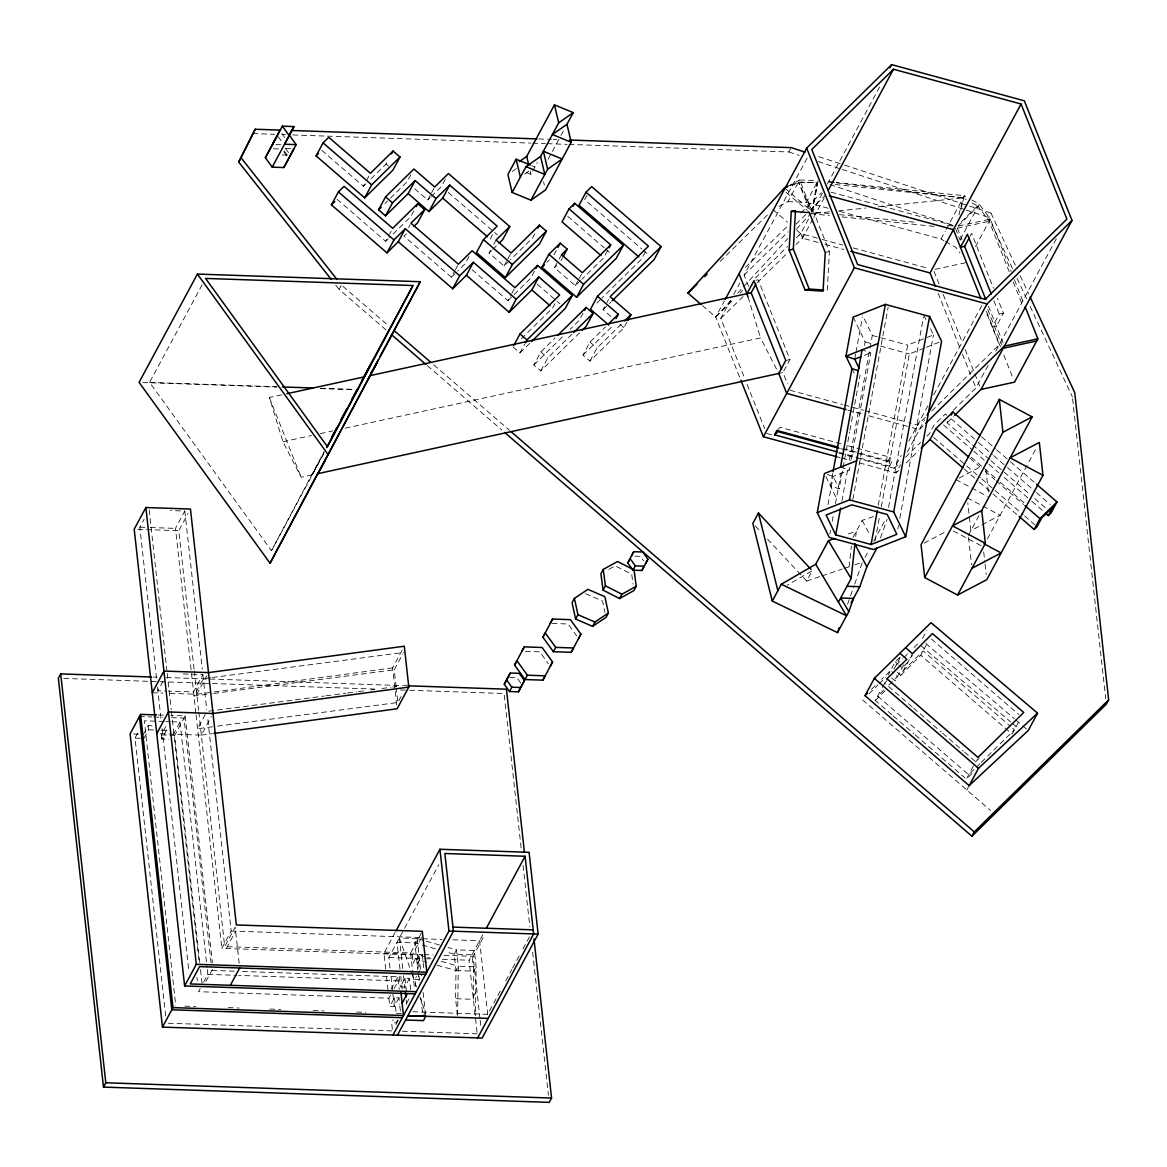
<?xml version="1.0" encoding="UTF-8"?>
<svg xmlns="http://www.w3.org/2000/svg" width="1167" height="1167" viewBox="0 0 1167 1167"><rect width="100%" height="100%" fill="white"/><g stroke="black" fill="none" stroke-linecap="round" stroke-linejoin="round"><path stroke-width="0.75" stroke-dasharray="5 3.75" d="M457.406 1015.202L455.582 998.689L455.991 970.55L454.182 954.198L456.516 949.865L474.342 950.478L476.151 966.83L475.436 1015.655M457.61 1015.042L458.325 966.218L456.516 949.865L447.968 947.414M827.272 290.247L829.416 251.547L813.53 211.65M849.08 567.002L851.385 545.981M855.732 536.514L856.301 531.262L844.835 535.128M803.232 234.275L802.517 238.185L796.025 244.545M811.707 212L817.104 182.636L798.461 182.169L789.198 186.005M818.082 180.637L812.349 211.913L830.379 213.721M832.713 473.466L830.437 485.91L839.19 488.842L842.778 469.294M828.03 504.509L833.18 476.457L849.284 470.097L849.941 466.537M854.711 359.159L855.674 353.937M855.994 352.201L862.384 317.366M829.912 533.844L830.568 530.299M832.202 521.416L833.501 514.297M835.455 503.633L841.655 469.878M864.499 345.476L865.155 341.916L853.135 317.132M843.099 467.529L849.62 431.98M849.955 430.2L860.064 375.103M841.918 501.037L848.132 467.208M849.43 460.09L872.318 335.454L862.705 315.63M851.239 459.433L870.815 352.799L863.522 350.348M852.844 499.505L888.145 307.227M878.27 505.34L907.693 345.111L933.454 334.929L930.507 328.817M875.119 540.584L879.685 515.697M881.318 506.814L909.37 353.98L924.629 347.941M888.554 507.368L923.52 316.87M897.831 528.987L898.488 525.427M899.801 518.294L933.454 334.929M811.736 211.986L817.731 182.373M958.909 214.947L963.169 197.879L835.995 182.767M960.922 209.374L964.336 195.72L836.141 182.49M847.534 604.287L849.926 597.562M850.51 595.885L854.084 585.805M854.682 584.113L862.413 562.275L852.275 565.689M880.472 538.002L887.066 519.388M202.124 284.821L149.58 382.397L271.488 550.722L323.988 451.76M281.655 394.84L269.373 397.509L282.939 441.739L301.159 477.288L312.085 474.925L324.193 452.285M156.495 678.129L139.836 527.163L144.081 519.286M195.896 713.241L175.488 528.388L184.824 511.058L170.557 510.577M321.756 150.295L363.404 186.282L365.738 181.95M366.511 180.506L369.618 174.729M194.058 669.099L178.784 530.708L187.945 513.684M370.96 178.857L386.058 164.022L387.619 161.134M386 329.925L339.116 289.431L341.45 285.098M410.769 174.787L406.889 182.008L388.859 199.717M337.088 199.324L385.679 241.306L388.786 235.53M389.574 234.086L391.12 231.197M413.833 210.935L410.711 216.712L389.442 237.616M162.972 681.265L157.881 690.718L166.793 691.024M408.61 227.507L410.171 224.618M165.67 1015.946L135.007 738.127L138.406 731.826M414.693 188.762L427.72 200.009L430.827 194.233M431.6 192.788L433.934 188.456M143.468 734.335L148.136 725.684L153.49 725.859M148.136 725.684L148.588 729.769L143.92 738.434L135.007 738.127M445.313 179.324L441.418 186.545L431.454 196.333M161.761 739.047L161.309 734.947L165.962 726.282L166.414 730.382L161.761 739.047L168.879 739.28M183.263 673.942L202.868 674.614L193.547 691.943L168.588 691.083M312.085 474.925L319.072 461.928M271.488 550.722L324.018 453.146M173.212 734.627L179.995 722.023L172.862 721.775M199.747 962.512L174.671 735.414L185.174 715.911L170.907 715.429M170.09 693.344L196.829 694.263L206.836 675.693M205.246 714.554L197.602 728.733L215.647 726.37M160.346 733.737L201.351 735.137L211.344 716.582M406.452 233.721L403.957 236.172L451.425 277.192L454.532 271.415M455.32 269.971L458.427 264.194M469.017 256.507L465.137 263.727L457.654 271.08M490.169 239.133L494.064 231.912M526.244 172.424L530.941 174.364L537.345 162.461M509.22 260.927L504.071 265.988L489.075 253.035L490.621 250.146M493.743 244.37L496.077 240.037M548.111 159.325L551.539 152.965M552.385 151.374L560.102 137.05M560.962 135.46L564.39 129.085M504.071 265.988L507.178 260.212M507.966 258.768L511.073 252.991M534.734 233.823L532.4 238.156L510.519 259.672M472.037 269.694L507.908 300.678L511.015 294.915M511.788 293.471L514.122 289.139M534.457 271.196L530.562 278.417L514.195 294.507M554.004 254.712L556.338 250.38M587.001 195.297L584.667 199.63L641.835 249.023M580.495 280.649L575.331 285.711L554.5 267.724L558.395 260.504M559.168 259.059L561.502 254.727M560.948 260.708L562.509 257.819M513.013 346.935L519.957 352.945L524.625 344.28M554.996 303.653L552.662 307.986L520.686 339.407M575.331 285.711L578.438 279.934M579.226 278.49L581.545 274.157M579.634 332.77L540.788 370.931L533.844 364.935L540.832 351.938L555.084 337.949M200.213 988.537L198.521 991.687L388.917 998.208L390.624 995.057M203.612 982.235L207.857 974.357L207.259 968.946M421.579 937.553L412.243 954.883L221.847 948.363L231.183 931.033L207.536 716.801M205.917 981.447L213.021 968.245M421.462 932.856L410.624 952.972L224.691 946.597L235.18 927.094L239.498 966.232M226.31 948.508L235.632 931.178M540.788 370.931L547.775 357.933L572.384 333.762M607.584 250.628L603.689 257.849L581.779 279.38M583.048 313.194L579.168 320.414L570.094 329.313M396.751 705.204L392.623 667.874L404.293 646.212M396.138 687.013L394.242 669.8L402.732 654.045M610.91 316.461L603.106 309.707L606.213 303.931M606.986 302.486L608.547 299.598M627.029 321.932L623.922 327.708L589.933 361.099L582.989 355.104L589.991 342.106L605.44 326.92M398.706 700.929L401.244 696.203M645.366 251.955L641.485 259.176L601.968 298.008M589.933 361.099L596.935 348.102L622.113 323.361M569.015 144.416L788.863 151.958L791.197 147.626M739.542 376.897L715.692 317.059L724.342 301.013M743.729 375.993L720.798 318.46L730.309 300.809M733.766 294.39L739.805 283.158M748.601 286.367L744.123 275.135L808.352 155.867M778.929 206.413L787.958 201.658L799.628 179.995L816.404 180.579M385.723 969.237L383.958 953.235L395.146 932.448M390.026 967.983L388.859 957.48L438.836 864.659M787.958 201.658L806.426 202.299L816.929 182.767L798.461 182.169L789.432 186.924M439.419 944.964L417.188 938.589L414.854 942.921L417.844 970.01M391.018 989.397L398.968 974.62M394.008 988.755L398.253 980.878L238.681 975.408M796.477 237.703L800.679 233.575L809.008 218.098M822.341 193.343L812.349 211.913L784.574 187.916M827.432 183.89L880.516 85.293M812.888 218.929L802.517 238.185L799.045 235.18M813.749 217.325L824.121 198.069M398.939 997.873L394.286 1006.538L389.822 1006.392L394.49 997.727L398.939 997.873L399.668 1004.422M409.442 978.384L404.774 987.049L400.325 986.888L404.978 978.223L409.442 978.384L410.711 989.835M383.958 953.235L422.279 954.548L417.611 963.213L413.147 963.067L417.815 954.402L419.624 970.754M392.345 1029.279L391.631 1022.744L393.177 1019.856M415.729 986.436L414.956 979.419L416.502 976.531M397.641 1020.002L396.08 1022.89L391.631 1022.744M406.583 1003.401L410.463 996.18M414.956 979.419L419.405 979.58L421.739 975.247M395.919 1024.611L398.472 1019.885M422.979 1016.53L425.313 1012.197L420.003 997.012M437.187 965.167L455.991 970.55L458.325 966.218L476.151 966.83L473.817 971.163L473.408 999.302L455.582 998.689M783.728 371.106L789.942 359.553L758.156 279.774L753.97 280.693M477.04 1032.182L469.105 960.222L483.021 934.359M479.973 1018.514L473.102 956.298L484.305 935.496M473.452 996.487L475.786 992.154M412.841 1011.76L487.718 1014.327L492.868 1004.758M493.729 1003.168L500.585 990.418M505.734 980.863L511.744 969.704M512.605 968.099L519.475 955.35M522.904 948.975L529.774 936.226M839.627 211.358L941.01 239.045L945.27 231.124M946.116 229.549L964.336 195.72L968.829 198.259M960.266 239.571L979.332 204.167L970.331 199.09M970.069 236.259L971.615 233.371L993.482 288.22M1012.489 268.483L988.682 217.427L991.016 213.094L968.625 205.757M975.539 246.602L990.345 219.104L979.332 204.167L960.456 222.722M767.521 539.139L806.674 581.078L812.261 570.692L787.244 585.221M859.919 458.091L889.546 466.158L887.708 461.563L890.042 457.231L846.44 445.342M889.546 466.158L891.88 461.826L890.042 457.231M852.989 537.433L862.18 520.336L873.66 516.47M856.286 457.96L894.214 468.303L901.128 455.466M908.903 441.024L927.823 405.897M933.819 394.767L982.614 304.12M859.393 462.905L896.052 472.912L900.37 464.889M907.284 452.052L924.512 420.047M865.01 557.461L869.327 549.438M873.645 541.415L885.738 518.95M1003.416 313.15L999.229 314.069L992.227 327.066L996.414 326.147L1003.416 313.15L997.449 298.198M989.514 459.506L947.05 422.819L948.713 419.712M953.308 410.244L975.933 388.027L988.887 363.958M995.801 351.121L1056.631 238.156M888.247 674.891L889.808 672.002M899.772 657.444L895.249 661.893L890.581 670.558L881.639 679.34M891.851 714.729L875.308 700.433L881.523 688.88M882.296 687.436L886.964 678.771M893.907 669.333L900.136 657.78M968.318 535.449L980.907 512.05M903.71 665.03L895.162 680.915L891.705 677.91M897.35 672.323L900.793 675.328L912.448 653.666M922.528 638.422L926.773 630.545M900.793 675.328L920.778 655.241L926.992 643.688M987.384 538.935L1036.777 447.194M973.336 766.092L966.334 779.089L972.694 772.846M964.628 752.219L975.67 761.759L977.217 758.871M969.15 785.639L966.83 789.971L969.456 787.521M1018.31 722.577L1012.081 734.131L920.778 655.241M702.476 305.637L715.692 317.059L732.818 298.431M737.719 293.107L787.871 238.535M796.434 229.213L811.123 213.24M910.129 657.998L912.623 655.489M903.127 670.996L923.112 650.909L1010.33 726.268M907.795 662.331L902.164 667.918L898.707 664.913M363.404 186.282L365.913 183.817M384.993 203.525L387.575 200.987M385.679 241.306L388.188 238.841M427.72 200.009L430.2 197.559M451.425 277.192L456.414 272.305M489.075 253.035L491.57 250.584M492.81 249.359L497.798 244.457M507.908 300.678L512.94 295.732M546.929 262.342L549.453 259.862M554.5 267.724L556.776 265.493M519.957 352.945L530.314 342.762M533.844 364.935L562.334 336.942M596.862 303.012L600.684 299.263M603.106 309.707L610.749 302.195M582.989 355.104L611.318 327.271M720.127 261.452L769.053 213.371M745.465 267.418L787.958 225.669M800.825 213.021L821.437 192.788M744.123 275.135L788.221 231.81M796.011 224.166L808.979 211.417M810.277 210.148L825.842 194.86M715.692 317.059L733.649 299.423M740.053 293.136L742.62 290.612M755.443 278.009L787.506 246.514M720.798 318.46L744.152 295.514M757.12 282.779L788.25 252.203M958.034 226.121L978.165 206.326L989.178 221.278L1009.265 271.853M777.981 429.412L780.169 427.268L844.689 444.86M925.329 417.334L917.539 424.978L908.801 422.6M931.806 410.959L999.258 344.703L986.261 312.1M923.243 425.795L919.377 429.587L912.39 427.676M894.214 468.303L900.501 462.132M905.534 457.187L920.617 442.366M926.89 436.195L929.413 433.73L934.067 425.065L945.401 413.935L949.544 417.509M896.052 472.912L898.575 470.432M906.132 463.007L918.721 450.637M947.05 422.819L953.337 416.634M871.413 689.391L876.519 684.373M896.241 665L902.602 658.742M903.871 657.502L907.693 653.753M914.053 647.495L919.144 642.506M869.079 693.723L878.022 684.927M879.305 683.672L885.695 677.4M887.11 680.667L884.63 683.103L912.215 706.939M883.842 690.003L877.642 696.101L968.668 774.757L975.014 768.513M888.802 685.117L897.496 676.583L891.734 671.565M875.308 700.433L887.708 688.238M975.67 761.759L979.478 758.01M976.298 767.259L980.105 763.51M981.374 762.27L1014.415 729.798L1011.687 727.449M512.269 171.447L516.631 168.384M524.742 174.102L532.021 168.996M608.868 569.365L615.228 565.835L631.712 574.252L633.025 584.069M787.579 186.341L799.628 179.995L812.349 211.913L798.461 182.169L810.029 210.41M959.157 478.032L982.235 465.896M924.147 543.063L947.21 530.927M864.382 355.337L870.815 352.799M926.335 347.27L941.594 341.245M806.674 581.078L820.182 576.527M821.874 575.958L842.136 569.117M843.829 568.548L850.583 566.258M825.229 252.451L829.416 251.547M958.443 226.048L990.345 219.104L1011.103 271.371M957.276 228.207L989.178 221.278M935.117 269.358L967.02 262.429M282.939 441.739L311.414 435.539M320.312 433.613L332.77 430.9M345.213 428.201L760.534 337.905L778.768 373.469L782.955 372.55L787.419 383.783M785.756 360.472L789.942 359.553M196.829 694.263L392.623 667.874M201.351 735.137L212.131 733.693M210.541 677.75L203.321 678.698L193.999 696.028L212.029 693.665M212.35 677.516L403.578 652.47M213.838 693.431L394.242 669.8M208.747 711.17L302.545 698.887M304.354 698.654L324.193 696.043M326.001 695.809L345.84 693.213M347.649 692.979L356.664 691.798M358.473 691.564L363.885 690.849M371.106 689.901L374.709 689.434M381.93 688.486L390.945 687.305M392.754 687.071L396.357 686.604M403.578 685.656L407.181 685.175M217.456 726.137L397.859 702.505L396.328 688.734M829.46 211.84L811.386 213.721L829.401 215.589M838.489 210.891L865.593 208.076M878.24 206.749L963.169 197.879L966.159 199.572M538.643 138.961L551.364 139.398M553.173 139.456L556.805 139.588M252.874 133.578L274.668 134.322M281.947 134.57L285.579 134.701M292.844 134.949L325.549 136.072M327.358 136.131L530.854 143.103M532.677 143.176L545.397 143.599M547.206 143.672L567.191 144.358M275.835 144.562L280.824 144.737M285.652 148.34L292.29 148.574M273.486 148.778L278.475 148.953M282.078 154.978L287.067 155.138M149.58 382.397L276.958 386.758M320.619 388.261L355.191 389.442M142.71 382.499L276.783 387.094M320.283 388.582L352.886 389.705M139.836 527.163L148.749 527.469M150.528 527.542L175.488 528.388M137.779 529.307L178.784 530.708M634.994 556.148L640.347 556.323L643.673 560.919M552.049 623.441L568.096 623.995L576.658 635.811M525.5 651.332L539.767 651.828L548.33 663.644M509.716 677.414L516.85 677.662L522.087 684.898M153.475 677.079L157.107 677.21M166.21 677.516L402.717 685.627M63.806 678.421L374.913 689.084M400.383 689.96L407.662 690.208M409.486 690.266L504.086 693.519L521.459 850.903M152.264 692.731L162.957 693.096M158.435 715.006L163.774 715.181M139.427 716.553L151.914 716.976M153.694 717.049L162.607 717.355M171.52 717.661L184.007 718.084L211.46 966.816M163.949 721.469L144.343 720.798L175.794 1005.837M165.743 721.527L171.082 721.717M148.588 729.769L153.942 729.944M161.075 730.192L166.414 730.382M133.446 733.999L138.465 734.174M161.309 734.947L174.671 735.414M231.183 931.033L419.77 937.495M402.732 968.508L399.362 937.976L420.762 938.72M422.542 938.779L442.147 939.45M452.854 939.814L479.593 940.733L487.718 1014.327M423.986 954.606L433.074 954.912M444 955.292L473.102 956.298M388.859 957.48L422.746 958.632M424.525 958.705L429.879 958.88M442.351 959.303L469.105 960.222M455.991 970.55L473.817 971.163L472.008 954.81L454.182 954.198L445.634 951.747M211.854 970.419L235.326 971.221M242.546 971.469L397.801 976.794L399.202 989.485M207.857 974.357L236.857 975.349M184.838 1006.144L195.691 1006.523M228.251 1007.632L239.104 1008.011M269.84 1009.061L280.693 1009.44M313.252 1010.549L324.09 1010.928M356.65 1012.037L365.694 1012.343M396.43 1013.408L401.856 1013.583M168.281 1023.226L392.535 1030.913M402.338 1031.249L477.215 1033.816M839.409 214.64L916.985 222.43M947.648 225.523L953.06 226.062M834.332 182.315L827.111 181.571L834.201 182.548M842.005 216.887L935.686 226.544M835.134 184.517L963.169 197.879M830.992 192.161L953.191 225.479M806.426 202.299L829.139 208.499M796.711 230.147L800.679 233.575L820.474 238.972M822.195 239.439L842.88 245.085M853.223 247.9L929.078 268.585M818.023 242.415L802.517 238.185L800.679 233.575M824.923 244.297L843.887 249.461M872.318 335.454L907.693 345.111M865.155 341.916L871.953 343.769M880.458 346.088L909.37 353.98M789.986 390.201L842.399 404.497M844.149 404.964L863.376 410.215M865.126 410.682L907.065 422.118M847.811 410.069L861.771 413.877M868.759 415.788L910.654 427.21M843.099 448.536L891.88 461.826M840.619 448.712L887.708 461.563M839.015 452.388L858.183 457.61M766.661 433.511L773.546 435.393M839.058 453.263L854.565 457.493M836.695 456.72L840.196 457.668M841.932 458.15L850.67 460.527M435.379 948.815L414.854 942.921L397.028 942.323L400.004 969.237M425.838 956.911L418.997 954.956L416.663 959.289L428.625 962.717M427.545 957.407L430.959 958.384M441.228 961.316L458.325 966.218M818.753 156.655L842.866 164.562M844.587 165.116L966.889 205.202M788.863 151.958L799.191 155.342M818.14 161.542L840.532 168.894M842.253 169.448L964.569 209.535M966.291 210.089L988.682 217.427M830.058 184.59L953.249 225.304M840.532 467.15L849.284 470.097M827.345 474.502L833.18 476.457L839.19 488.842M531.802 165.67L534.924 166.954M585.557 593.682L602.537 601.02L604.987 612.456M956.079 479.652L970.156 487.15M971.732 487.981L987.37 496.325M967.253 497.813L981.33 505.311M982.891 506.142L1000.104 515.303L970.871 530.679L967.822 503.006M953.424 530.97L981.578 545.966M972.169 202.956L978.165 206.326M941.01 239.045L944.001 240.723M945.503 241.569L956.006 247.492L960.018 252.918M786.077 192.336L807.389 210.352M925.839 643.528L1014.4 718.741M1015.786 719.922L1021.315 724.619M1022.7 725.801L1026.858 729.317M920.734 645.511L1010.68 721.906M1012.066 723.073L1017.609 727.77M772.919 209.579L787.462 222.153M981.651 436.837L995.349 448.682M996.72 449.864L1009.047 460.527M1010.418 461.709L1035.085 483.021M950.915 418.705L977.129 441.345M978.515 442.541L992.3 454.459M993.686 455.655L1006.1 466.377M1007.486 467.573L1035.071 491.409M1036.456 492.605L1050.242 504.523M990.885 460.702L1029.25 493.845M1034.735 498.586L1049.804 511.598M943.505 424.978L972.461 450.01M973.847 451.206L987.647 463.124M989.018 464.32L998.675 472.664M1004.189 477.42L1030.403 500.074M1031.788 501.27L1042.817 510.796M971.323 457.245L998.908 481.081M1000.294 482.277L1025.122 503.736M970.127 458.281L979.726 466.567M985.196 471.293L994.795 479.593M996.166 480.775L1023.561 504.45M933.542 437.304L965.269 464.714M966.655 465.91L980.455 477.828M981.826 479.024L1023.211 514.778M1024.597 515.974L1037.011 526.696M964.292 469.105L978.004 480.95M979.376 482.131L991.702 492.78M993.073 493.962L1017.726 515.274M643.192 250.205L648.648 254.902M567.702 216.289L604.156 247.783M605.498 248.95L610.91 253.618M620.027 324.324L623.922 327.708M448.245 192.438L493.233 231.314M494.604 232.496L497.332 234.844M537.243 284.194L555.93 300.342M557.272 301.494L559.941 303.799M386.058 164.022L388.378 166.02M589.991 342.106L596.935 348.102M931.47 639.078L1018.689 714.452M540.832 351.938L547.775 357.933M913.601 708.121L941.186 731.957M942.557 733.153L963.256 751.037M893.236 715.925L913.921 733.795M915.307 734.991L964.949 777.893M862.69 699.996L990.623 810.54M342.835 286.294L388.334 325.593M433.818 364.906L509.643 430.433M427.355 365.665L501.795 429.996M895.249 661.893L897.554 663.906M755.297 526.025L760.184 531.262M335.731 285.142L339.116 289.431M281.772 133.432L284.704 137.473M278.286 136.758L283.158 143.512M285.507 148.515L288.439 152.556M284.281 150.922L287.199 154.978M283.756 151.768L286.688 155.809M862.18 520.336L870.349 535.784M923.856 315.09L926.073 319.67M851.968 368.626L854.973 374.811M825.93 476.617L836.447 498.309M991.016 213.094L1015.596 265.799M1020.206 275.689L1028.652 293.807M1017.099 278.373L1027.091 299.788M1030.155 306.367L1072.4 396.955M993.919 300.765L999.229 314.069M957.334 228.09L961.973 239.716M988.464 306.206L1003.037 342.777M955.51 228.601L960.208 240.387M987.749 309.488L1001.855 344.892M933.965 271.284L939.187 284.398M943.184 294.434L962.498 342.879M965.138 349.531L979.711 386.087M938.166 293.267L959.741 347.416M962.439 354.185L970.536 374.49M973.234 381.259L975.933 388.027M747.099 384.454L764.633 428.435M269.373 397.509L301.159 477.288M1014.444 279.803L1023.809 303.405M1013.277 281.962L1022.642 305.564M986.436 311.326L1000.484 346.73M1003.839 355.162L1013.204 378.764M399.362 937.976L411.747 973.395M412.33 975.087L416.459 986.888M748.018 297.089L760.534 337.905M543.559 181.848L544.333 185.115M530.168 171.097L530.941 174.364M1072.604 398.764L1105.718 698.77M985.882 469.47L988.551 493.685M983.708 551.991L984.86 562.377M985.05 564.113L986.203 574.485M968.508 537.185L971.557 564.857M523.064 865.389L529.847 926.89M532.648 952.228L548.417 1095.142M480.162 1020.294L480.95 1027.398M422.279 954.548L422.994 961.097M423.169 962.731L423.898 969.266M417.188 938.589L420.572 969.266M423.14 992.519L425.765 1016.282M417.611 963.213L418.326 969.762M419.055 976.298L419.405 979.58M418.049 971.805L419.026 980.747M421.01 998.631L422.585 1012.941M412.243 954.883L413.147 963.067M410.624 952.972L412.593 970.74M412.782 972.519L414.548 988.522M404.978 978.223L406.612 992.942M403.519 975.685L404.905 988.259M406.218 1000.134L406.685 1004.408M400.792 976.429L402.177 988.989M399.158 976.385L400.325 986.888M399.843 1006.056L400.748 1014.225M394.49 997.727L396.109 1012.445M390.989 976.75L392.739 992.519M392.929 994.269L394.286 1006.538M386.51 976.341L388.275 992.344M388.917 998.208L389.822 1006.392M184.824 511.058L202.285 669.216M202.868 674.614L206.749 709.682M194.262 670.894L198.594 710.251M198.798 712.03L224.691 946.597M196.085 714.963L221.847 948.363M185.174 715.911L212.423 962.848M179.995 722.023L207.055 967.137M200.534 969.719L202.329 985.94M149.172 509.833L166.823 669.785M167.217 673.388L171.213 709.58M171.418 711.403L199.178 962.994M196.931 977.26L197.325 980.863M157.487 687.115L161.075 719.674M162.082 728.719L188.85 971.265"/><path stroke-width="1.5" d="M791.284 211.373L809.344 212.569L825.229 252.451L823.085 291.152L805.04 289.97L789.14 250.074L791.284 211.373L794.085 210.775M823.654 290.014L809.227 289.051L793.327 249.169L795.486 210.468M838.417 602.172L851.122 578.555L854.959 543.516M833.048 471.701L851.968 368.626L845.958 356.227L853.135 317.132L885.359 304.397L929.574 316.461L941.594 341.245L905.694 536.732L873.485 549.467L829.27 537.404L817.25 512.619L824.427 473.525L856.636 460.79M840.532 467.15L862.063 349.867M835.703 534.865L826.09 515.026L851.866 504.844L887.241 514.487L896.854 534.326L871.078 544.508L835.703 534.865L840.605 508.156M817.25 512.619L849.459 499.884L885.359 304.397M871.078 544.508L877.292 510.679M905.694 536.732L893.689 511.948L929.574 316.461M811.05 569.379L758.448 512.999L752.846 523.399L772.277 601.063L837.512 632.602L839.263 627.656M848.832 611.581L853.5 598.408L840.678 597.971L848.832 611.581L837.512 632.602M851.079 602.901L859.802 586.709L866.848 566.768L876.884 548.14M331.224 279.409L238.71 162.067L255.208 129.245L280.634 130.12M238.71 162.067L255.208 129.245M265.376 157.705L282.356 126.167L293.982 126.576L289.343 135.197L296.185 144.635L283.844 167.552L272.203 167.144L265.376 157.705L279.817 130.733M272.509 144.46L277.308 135.416M293.982 126.576L284.544 144.227L296.185 144.635M283.844 167.552L288.643 158.508M289.153 157.676L293.953 148.632M331.603 437.392L336.694 427.808M340.924 419.828L346.847 408.654M351.938 399.085L357.014 389.501M326.57 447.617L371.062 363.929L364.06 376.926L286.907 393.702M270.058 563.223L420.266 281.714L197.398 274.07L139.077 382.368L270.058 563.223L317.701 473.408M748.018 297.089L746.968 293.69L753.97 280.693L785.756 360.472L778.768 373.469L318.007 473.627L376.985 362.645L370.77 374.199M504.261 684.285L510.271 673.023L519.184 673.33L524.421 680.565L520.745 687.494L518.411 691.827L509.498 691.52L504.261 684.285L510.271 673.023M514.589 665.073L524.275 646.883L542.101 647.495L552.575 661.966L542.888 680.157L525.062 679.544L514.589 665.073L516.923 660.741L527.396 675.212L545.222 675.824L542.888 680.157M542.918 637.24L552.604 619.05L570.43 619.662L580.903 634.133L571.217 652.324L553.391 651.711L542.918 637.24L545.252 632.908L555.725 647.379L573.551 647.991L571.217 652.324M518.411 691.827L524.421 680.565M627.758 562.946L633.769 551.699L642.681 551.991L647.918 559.226L641.908 570.488L632.995 570.182L627.758 562.946L630.092 558.628L635.329 565.849L644.242 566.155L641.908 570.488M368.32 378.779L369.983 375.643L751.154 292.771L755.822 284.106M289.08 135.532L291.458 131.127M272.203 167.144L289.183 135.605L282.356 126.167M316.082 155.867L323.084 142.87L328.744 137.298L370.406 173.285L393.06 151.024L400.004 157.02L393.002 170.017L364.673 197.85L316.082 155.867L318.343 153.636M184.619 985.955L196.289 964.292L426.801 972.199L422.294 931.31L236.347 924.935L190.454 509.045L145.875 507.528L134.205 529.176L184.619 985.955L415.146 993.846M151.652 677.02L60.684 673.899L58.35 678.231L103.484 1087.09L549.219 1102.377L551.553 1098.045L533.975 938.837M398.283 241.744L452.708 288.76L459.696 275.762L405.285 228.747L398.283 241.744L386.963 252.874L331.428 204.881L338.415 191.884L344.09 186.326L392.681 228.309L417.713 203.714L424.657 209.71L417.655 222.707L413.92 226.383M364.673 197.85L371.675 184.853L400.004 157.02M391.499 153.913L393.06 151.024M408.158 193.576L428.989 211.577L435.991 198.58L415.16 180.579L408.158 193.576L385.504 215.837L378.56 209.841L385.562 196.844L413.891 169.011L434.707 187.012L448.42 173.547L509.775 226.558L502.773 239.556L499.038 243.232M385.504 215.837L392.506 202.854L415.16 180.579M386.963 252.874L393.95 239.877L405.285 228.747M156.641 714.933L140.594 714.394L130.106 733.883L162.461 1027.106L482.131 1038.061L538.118 934.096L529.089 852.318L439.944 849.27L396.021 930.843M152.264 692.731L163.92 671.069L208.499 672.6L404.293 646.212L408.8 687.1L397.145 708.763L213.926 733.445M416.167 206.603L417.713 203.714M428.989 211.577L442.701 198.113L449.689 185.115L497.171 226.135L483.459 239.6L476.472 252.597L505.355 277.556L539.344 244.166L546.346 231.168L539.402 225.158L511.073 252.991L496.077 240.037L509.775 226.558M156.772 733.62L168.442 711.958L213.007 713.489L408.8 687.1M362.178 379.902L412.141 287.14M370.522 374.082L378.239 359.757M379.961 356.562L420.266 281.714M318.007 473.627L324.995 460.629M530.226 165.014L516.135 159.208L507.908 174.496L512.138 192.438L530.927 200.199L545.485 190.002L571.188 142.257L566.958 124.315L573.26 112.615L554.456 104.87L526.711 156.422L519.432 161.513M466.406 275.295L473.408 262.298L516.179 299.248L509.177 312.245L466.406 275.295L452.708 288.76M512.138 192.438L526.025 166.662L540.569 156.48L558.701 122.812L573.26 112.615M530.927 200.199L547.629 169.186L562.188 158.989L543.399 151.229L547.629 169.186M505.355 277.556L512.342 264.559L546.346 231.168M537.841 228.046L539.402 225.158M536.003 268.308L537.564 265.42L572.282 295.411L565.28 308.409L531.612 341.493M563.282 256.375L567.162 249.155L560.233 243.159L548.898 254.289L541.896 267.287L576.6 297.279L616.307 258.286L623.295 245.289L574.704 203.291L569.044 208.864L562.042 221.861L601.005 255.529M573.157 206.18L574.704 203.291M509.177 312.245L531.846 289.985L538.848 276.987L559.664 294.988L520.015 333.952L513.786 345.49M103.484 1087.09L105.803 1082.772L60.684 673.899M612.019 300.94L654.089 259.614L661.091 246.616L591.669 186.632L585.994 192.205L579.007 205.202L638.874 256.93M557.899 247.492L560.233 243.159M525.398 342.835L526.944 339.947L572.282 295.411M162.461 1027.106L172.964 1007.602L140.594 714.394M576.6 297.279L583.602 284.281L623.295 245.289M609.13 247.74L610.691 244.851L569.044 208.864M584.609 310.305L586.155 307.417L593.099 313.412L586.111 326.41L582.216 330.217M585.994 192.205L648.473 246.179L597.489 296.287L590.487 309.27L608.722 325.024M230.366 985.313L239.702 967.983M615.986 318.606L618.32 314.273L597.489 296.287M627.817 320.487L630.924 314.711L610.093 296.71L661.091 246.616M521.941 651.215L524.275 646.883M509.498 691.52L511.832 687.188L520.745 687.494M783.407 190.09L784.574 187.916L787.579 186.341M550.27 623.382L552.604 619.05M725.203 299.408L806.674 148.107L891.646 64.623L1024.32 100.8L1072.006 220.461L981.039 389.413L954.591 415.394M525.062 679.544L527.396 675.212M574.427 598.365L572.093 602.697L575.608 619.035L592.588 626.358L606.052 617.358L608.386 613.025L604.871 596.687L587.891 589.35L574.427 598.365L577.942 614.703L575.608 619.035M553.391 651.711L555.725 647.379M550.24 666.299L552.575 661.966M603.237 569.438L600.903 573.77L603.076 590.137L619.575 598.554L633.885 590.619L636.219 586.286L634.046 569.919L617.562 561.502L603.237 569.438L605.41 585.805L603.076 590.137M578.569 638.466L580.903 634.133M889.94 67.803L891.646 64.623M592.588 626.358L594.922 622.026L608.386 613.025M631.435 556.032L633.769 551.699M828.41 190.09L893.484 69.232L1021.052 104.009L1066.901 219.075L985.196 299.35L857.628 264.559L811.78 149.507L893.484 69.232M632.995 570.182L635.329 565.849M619.575 598.554L621.909 594.222L636.219 586.286M402.119 1003.241L406.787 994.576M645.584 563.559L647.918 559.226M392.987 1035.012L448.959 931.033L439.944 849.27M397.436 1035.158L453.423 931.193L444.846 853.5L525.077 856.257L533.655 933.936L477.668 1037.915M486.464 927.984L525.077 856.257M836.695 456.72L763.378 436.735L854.361 267.783L806.674 148.107M837.279 451.906L774.567 434.81L776.886 430.477L837.862 447.107M935.467 286.498L930.084 272.961L1021.052 104.009M772.277 601.063L781.321 584.259L815.718 564.274L828.439 540.671L834.988 538.454M991.279 294.113L967.428 234.29L960.441 247.287L964.628 246.368L969.281 237.703M927.079 415.277L987.019 303.96L1072.006 220.461M921.23 448.172L930.041 439.507L935.876 428.683L952.87 411.98L980.28 435.656M951.207 415.073L952.87 411.98M957.553 595.053L985.371 543.37L952.52 525.865L981.753 510.49L1032.153 416.882L999.302 399.377L921.069 544.683L924.702 577.548L957.553 595.053L986.771 579.678L1042.962 475.319L1039.33 442.439L1010.111 457.814L1042.962 475.319M1025.151 306.775L1037.871 338.809L1014.546 382.134L981.039 389.413M924.702 577.548L1002.934 432.257L1032.153 416.882M865.024 695.663L874.36 678.333L931.018 622.667L1037.565 713.168L1028.244 730.498L969.15 785.639L865.024 695.663L867.577 693.154M1019.097 516.456L1034.181 529.482L1040.001 518.659L1056.996 501.956L1036.456 484.203M1045.574 513.188L1048.345 515.566L1052.999 506.901L1041.679 518.031L1037.011 526.696L1034.181 529.482M1056.996 501.956L1051.175 512.794L1048.345 515.566M969.15 785.639L978.486 768.309L1037.565 713.168M504.567 432.388L971.936 836.228L974.255 831.896L1108.65 699.864L1074.734 392.623L1030.184 297.104M1108.65 699.864L1106.316 704.197L971.936 836.228M701.148 304.499L687.932 293.077L784.574 187.916L787.667 186.647M331.428 204.881L334.827 201.541M378.56 209.841L381.142 207.318M424.657 209.71L410.944 223.174L458.427 264.194L472.139 250.73L514.91 287.695L537.564 265.42M435.991 198.58L449.689 185.115M459.696 275.762L473.408 262.298M541.896 267.287L544.42 264.821M516.179 299.248L538.848 276.987M567.162 249.155L561.502 254.727L582.333 272.713L610.691 244.851M557.666 335.396L586.155 307.417M573.683 332.493L593.099 313.412M608.022 324.397L618.32 314.273M624.622 320.896L630.924 314.711M687.932 293.077L696.947 284.223M704.664 276.623L707.246 274.099M774.567 434.81L777.835 431.6L838.869 448.245M925.81 423.256L1004.364 346.088L1037.871 338.809M566.958 124.315L552.399 134.511L571.188 142.257M971.936 568.314L1001.169 552.954L983.956 543.778M878.182 343.492L845.958 356.227L854.711 359.159L861.158 356.621M789.14 250.074L793.327 249.169M805.04 289.97L809.227 289.051M1003.197 348.262L1036.704 340.968M291.546 130.485L536.82 138.902M569.525 140.025L791.197 147.626L804.967 152.133M282.414 386.948L313.339 388.013M846.965 586.272L859.802 586.709M408.173 685.817L506.42 689.186L524.391 852.012M452.971 927.094L533.202 929.851M448.959 931.033L538.118 934.096M425.634 974.357L199.572 966.612L190.25 983.941L416.313 991.687M172.964 1007.602L403.476 1015.509L400.865 991.804M488.171 1018.412L407.939 1015.669L425.765 1016.282L423.431 1020.614L405.605 1020.002M402.309 1017.682L171.797 1009.776L139.427 716.553M105.803 1082.772L551.553 1098.045M829.343 195.808L953.41 229.636L980.966 298.81M850.787 251.343L930.084 272.961M854.361 267.783L987.019 303.96M846.06 409.588L786.704 393.41L778.768 373.469M849.459 499.884L893.689 511.948M851.968 368.626L857.803 370.581M526.025 166.662L544.814 174.423L540.569 156.48M577.942 614.703L594.922 622.026M781.321 584.259L846.571 615.782L815.718 564.274M605.41 585.805L621.909 594.222M935.876 428.683L968.756 457.099M1024.932 505.632L1040.001 518.659M930.041 439.507L962.935 467.923M548.898 254.289L583.602 284.281M442.701 198.113L487.456 236.784M483.459 239.6L512.342 264.559M531.846 289.985L550.065 305.725M323.084 142.87L371.675 184.853M385.562 196.844L392.506 202.854M520.015 333.952L526.944 339.947M338.415 191.884L393.95 239.877M874.36 678.333L978.486 768.309M393.848 330.363L431.061 362.529M511.029 431.63L974.255 831.896M391.514 334.696L425.97 364.483M905.577 647.67L912.448 653.666L932.433 633.579L1023.751 712.483L978.004 757.427L886.964 678.771L906.817 659.253L899.903 653.228M241.044 157.735L336.942 279.38M506.595 679.953L511.832 687.188M197.398 274.07L328.365 454.926M828.439 540.671L851.122 578.555M855.426 545.149L866.848 566.768M854.711 359.159L859.218 368.451M964.628 246.368L985.823 299.554M751.154 292.771L781.627 369.224M739.017 273.749L746.968 293.69M740.87 380.223L763.378 436.735M758.448 512.999L777.864 590.662M554.456 104.87L558.701 122.812M526.711 156.422L528.636 164.576M516.135 159.208L520.38 177.151M999.302 399.377L1002.934 432.257M981.753 510.49L985.371 543.37M405.299 991.848L405.897 997.231M145.875 507.528L196.289 964.292M413.001 285.536L327.475 446.742L205.567 278.417L413.001 285.536"/></g></svg>
